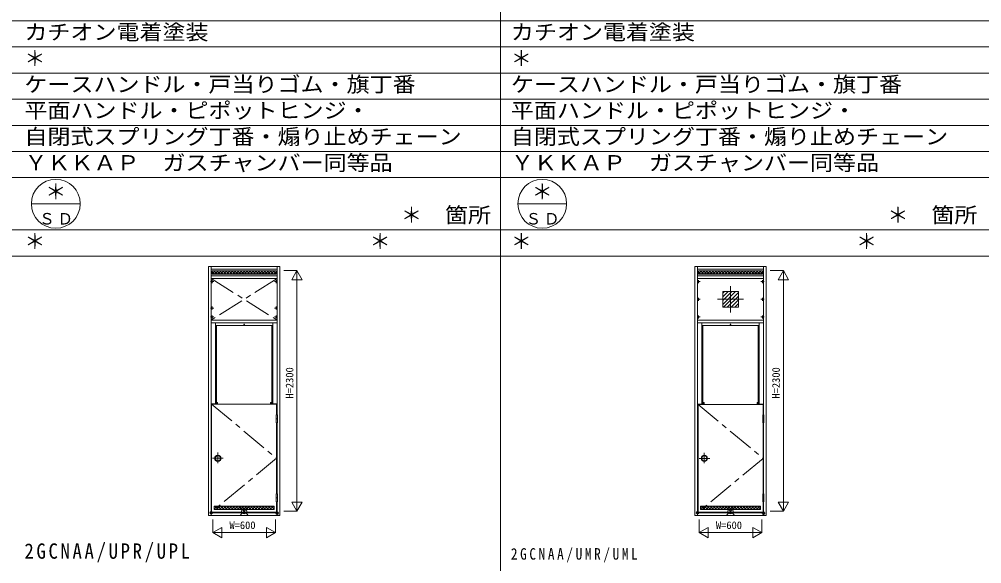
# Model space of a CAD drawing. Units: millimetres, scale not verified. Extents: x -14862 to 14850, y -10512 to 10500.
# Drawn here: x -9249 to -49, y -30 to 5178 of the extents above; entities that cross this region are included whole.
import ezdxf
from ezdxf.enums import TextEntityAlignment as Align

# ---------------------------------------------------------------- set-up
doc = ezdxf.new("R2010")
doc.units = ezdxf.units.MM
doc.header["$LTSCALE"] = 50
doc.header["$PDMODE"] = 32
doc.header["$PDSIZE"] = 25
doc.linetypes.add('CHAIN1', pattern=[8, 5, -1, 1, -1])
doc.linetypes.add('CHAIN2', pattern=[12, 9, -1, 1, -1])
doc.layers.add('0-0_0', color=7, linetype='Continuous')
for name, color, linetype, lineweight in [('0-1_USER1', 7, 'Continuous', 9), ('0-3_YKK_11', 7, 'Continuous', 9), ('0-4_YKK_12', 2, 'Continuous', 9), ('0-5_YSS_K', 4, 'Continuous', 9), ('0-6_YKK_13', 3, 'Continuous', 9)]:
    doc.layers.add(name, color=color, linetype=linetype, lineweight=lineweight)
doc.styles.add('ＭＳ ゴシック', font='')
doc.styles.get('ＭＳ ゴシック').set_extended_font_data('MS Gothic')

msp = doc.modelspace()

# ---------------------------------------------------------------- linework, layer by layer
at = {"layer": '0-1_USER1'}
for p, q in [((-4649.96, -8247.06), (-4649.96, 9617.94)), ((-13949.96, 5162.94), (13950.04, 5162.94)), ((-13949.96, 4912.94), (13950.04, 4912.94)), ((-13949.96, 4662.94), (13950.04, 4662.94)), ((-13949.96, 4412.94), (13950.04, 4412.94)), ((-13949.96, 4162.94), (13950.04, 4162.94)), ((-13949.96, 3912.94), (13950.04, 3912.94)), ((-13949.96, 3662.94), (13950.04, 3662.94)), ((-9133.29, 3412.94), (-8666.63, 3412.94)), ((-4483.29, 3412.94), (-4016.63, 3412.94)), ((-13949.96, 3162.94), (13950.04, 3162.94)), ((-13949.96, 2912.94), (13950.04, 2912.94))]:
    msp.add_line(p, q, dxfattribs=at)
for centre in [(-8899.96, 3412.94), (-4249.96, 3412.94)]:
    msp.add_circle(centre, 233.33, dxfattribs=at)
at = {"layer": '0-3_YKK_11'}
for p, q in [((-7135.32, 508.79), (-7064.61, 438.08)), ((-7135.32, 438.08), (-7064.61, 508.79)), ((-2485.32, 508.79), (-2414.61, 438.08)), ((-2485.32, 438.08), (-2414.61, 508.79))]:
    msp.add_line(p, q, dxfattribs=at)
for centre in [(-7099.96, 473.44), (-2449.96, 473.44)]:
    msp.add_circle(centre, 25, dxfattribs=at)
at = {"layer": '0-4_YKK_12'}
for p, q in [((-6719.96, 2773.44), (-6594.96, 2773.44)), ((-6594.96, 2773.44), (-6644.96, 2686.83)), ((-6594.96, 2773.44), (-6594.96, 473.44)), ((-6544.96, 2686.83), (-6594.96, 2773.44)), ((-2069.96, 2773.44), (-1944.96, 2773.44)), ((-1944.96, 2773.44), (-1994.96, 2686.83)), ((-1944.96, 2773.44), (-1944.96, 473.44)), ((-1894.96, 2686.83), (-1944.96, 2773.44)), ((-6644.96, 2686.83), (-6544.96, 2686.83)), ((-1994.96, 2686.83), (-1894.96, 2686.83)), ((-6594.96, 473.44), (-6644.96, 560.04)), ((-6644.96, 560.04), (-6544.96, 560.04)), ((-6544.96, 560.04), (-6594.96, 473.44)), ((-1994.96, 560.04), (-1894.96, 560.04)), ((-1944.96, 473.44), (-1994.96, 560.04)), ((-1894.96, 560.04), (-1944.96, 473.44)), ((-6719.96, 473.44), (-6594.96, 473.44)), ((-2069.96, 473.44), (-1944.96, 473.44)), ((-7399.96, 393.44), (-7399.96, 268.44)), ((-6799.96, 393.44), (-6799.96, 268.44)), ((-2749.96, 393.44), (-2749.96, 268.44)), ((-2149.96, 393.44), (-2149.96, 268.44)), ((-7399.96, 268.44), (-7313.36, 318.44)), ((-7313.36, 318.44), (-7313.36, 218.44)), ((-6799.96, 268.44), (-6886.56, 318.44)), ((-6886.56, 318.44), (-6886.56, 218.44)), ((-2749.96, 268.44), (-2663.36, 318.44)), ((-2236.56, 318.44), (-2236.56, 218.44)), ((-2149.96, 268.44), (-2236.56, 318.44)), ((-7399.96, 268.44), (-6799.96, 268.44)), ((-7313.36, 218.44), (-7399.96, 268.44)), ((-6886.56, 218.44), (-6799.96, 268.44)), ((-2749.96, 268.44), (-2149.96, 268.44)), ((-2236.56, 218.44), (-2149.96, 268.44))]:
    msp.add_line(p, q, dxfattribs=at)
msp.add_lwpolyline([(-2663.36, 318.44), (-2663.36, 218.44), (-2749.96, 268.44)], dxfattribs=at)
at = {"layer": '0-5_YSS_K'}
for p, q in [((-7439.96, 2813.44), (-7439.96, 433.44)), ((-7439.96, 2813.44), (-6759.96, 2813.44)), ((-7414.96, 2813.44), (-7414.96, 433.44)), ((-7414.96, 2788.44), (-6784.96, 2788.44)), ((-7404.96, 2772.44), (-6794.96, 2772.44)), ((-7404.96, 2772.44), (-7404.96, 2739.44)), ((-7404.96, 2744.69), (-7377.22, 2772.44)), ((-7404.96, 2760.72), (-7383.68, 2739.44)), ((-7388.39, 2772.44), (-7355.39, 2739.44)), ((-7381.93, 2739.44), (-7348.93, 2772.44)), ((-7360.11, 2772.44), (-7327.11, 2739.44)), ((-7353.65, 2739.44), (-7320.65, 2772.44)), ((-7331.82, 2772.44), (-7298.82, 2739.44)), ((-7325.36, 2739.44), (-7292.36, 2772.44)), ((-7303.54, 2772.44), (-7270.54, 2739.44)), ((-7297.08, 2739.44), (-7264.08, 2772.44)), ((-7275.26, 2772.44), (-7242.25, 2739.44)), ((-7268.79, 2739.44), (-7235.79, 2772.44)), ((-7246.97, 2772.44), (-7213.97, 2739.44)), ((-7240.51, 2739.44), (-7207.51, 2772.44)), ((-7218.69, 2772.44), (-7185.69, 2739.44)), ((-7212.22, 2739.44), (-7179.22, 2772.44)), ((-7190.4, 2772.44), (-7157.4, 2739.44)), ((-7183.94, 2739.44), (-7150.94, 2772.44)), ((-7162.12, 2772.44), (-7129.12, 2739.44)), ((-7155.66, 2739.44), (-7122.66, 2772.44)), ((-7133.83, 2772.44), (-7100.83, 2739.44)), ((-7127.37, 2739.44), (-7094.37, 2772.44)), ((-7105.55, 2772.44), (-7072.55, 2739.44)), ((-7099.09, 2739.44), (-7066.09, 2772.44)), ((-7077.27, 2772.44), (-7044.27, 2739.44)), ((-7070.8, 2739.44), (-7037.8, 2772.44)), ((-7048.98, 2772.44), (-7015.98, 2739.44)), ((-7042.52, 2739.44), (-7009.52, 2772.44)), ((-7020.7, 2772.44), (-6987.7, 2739.44)), ((-7014.23, 2739.44), (-6981.23, 2772.44)), ((-6992.41, 2772.44), (-6959.41, 2739.44)), ((-6985.95, 2739.44), (-6952.95, 2772.44)), ((-6964.13, 2772.44), (-6931.13, 2739.44)), ((-6957.67, 2739.44), (-6924.67, 2772.44)), ((-6935.84, 2772.44), (-6902.84, 2739.44)), ((-6929.38, 2739.44), (-6896.38, 2772.44)), ((-6907.56, 2772.44), (-6874.56, 2739.44)), ((-6901.1, 2739.44), (-6868.1, 2772.44)), ((-6879.28, 2772.44), (-6846.28, 2739.44)), ((-6872.81, 2739.44), (-6839.81, 2772.44)), ((-6850.99, 2772.44), (-6817.99, 2739.44)), ((-6844.53, 2739.44), (-6811.53, 2772.44)), ((-6822.71, 2772.44), (-6794.96, 2744.69)), ((-6816.25, 2739.44), (-6794.96, 2760.72)), ((-6794.96, 2772.44), (-6794.96, 2739.44)), ((-6784.96, 2813.44), (-6784.96, 1395.44)), ((-6759.96, 433.44), (-6759.96, 2813.44)), ((-2789.96, 2813.44), (-2789.96, 433.44)), ((-2789.96, 2813.44), (-2109.96, 2813.44)), ((-2764.96, 2813.44), (-2764.96, 433.44)), ((-2764.96, 2788.44), (-2134.96, 2788.44)), ((-2754.96, 2772.44), (-2144.96, 2772.44)), ((-2754.96, 2772.44), (-2754.96, 2739.44)), ((-2754.96, 2744.69), (-2727.21, 2772.44)), ((-2754.96, 2760.72), (-2733.68, 2739.44)), ((-2738.39, 2772.44), (-2705.39, 2739.44)), ((-2731.93, 2739.44), (-2698.93, 2772.44)), ((-2710.11, 2772.44), (-2677.11, 2739.44)), ((-2703.65, 2739.44), (-2670.65, 2772.44)), ((-2681.82, 2772.44), (-2648.82, 2739.44)), ((-2675.36, 2739.44), (-2642.36, 2772.44)), ((-2653.54, 2772.44), (-2620.54, 2739.44)), ((-2647.08, 2739.44), (-2614.08, 2772.44)), ((-2625.26, 2772.44), (-2592.25, 2739.44)), ((-2618.79, 2739.44), (-2585.79, 2772.44)), ((-2596.97, 2772.44), (-2563.97, 2739.44)), ((-2590.51, 2739.44), (-2557.51, 2772.44)), ((-2568.69, 2772.44), (-2535.69, 2739.44)), ((-2562.22, 2739.44), (-2529.22, 2772.44)), ((-2540.4, 2772.44), (-2507.4, 2739.44)), ((-2533.94, 2739.44), (-2500.94, 2772.44)), ((-2512.12, 2772.44), (-2479.12, 2739.44)), ((-2505.66, 2739.44), (-2472.66, 2772.44)), ((-2483.83, 2772.44), (-2450.83, 2739.44)), ((-2477.37, 2739.44), (-2444.37, 2772.44)), ((-2455.55, 2772.44), (-2422.55, 2739.44)), ((-2449.09, 2739.44), (-2416.09, 2772.44)), ((-2427.27, 2772.44), (-2394.27, 2739.44)), ((-2420.8, 2739.44), (-2387.8, 2772.44)), ((-2398.98, 2772.44), (-2365.98, 2739.44)), ((-2392.52, 2739.44), (-2359.52, 2772.44)), ((-2370.7, 2772.44), (-2337.7, 2739.44)), ((-2364.24, 2739.44), (-2331.24, 2772.44)), ((-2342.41, 2772.44), (-2309.41, 2739.44)), ((-2335.95, 2739.44), (-2302.95, 2772.44)), ((-2314.13, 2772.44), (-2281.13, 2739.44)), ((-2307.67, 2739.44), (-2274.67, 2772.44)), ((-2285.84, 2772.44), (-2252.84, 2739.44)), ((-2279.38, 2739.44), (-2246.38, 2772.44)), ((-2257.56, 2772.44), (-2224.56, 2739.44)), ((-2251.1, 2739.44), (-2218.1, 2772.44)), ((-2229.28, 2772.44), (-2196.28, 2739.44)), ((-2222.81, 2739.44), (-2189.81, 2772.44)), ((-2200.99, 2772.44), (-2167.99, 2739.44)), ((-2194.53, 2739.44), (-2161.53, 2772.44)), ((-2172.71, 2772.44), (-2144.96, 2744.69)), ((-2166.24, 2739.44), (-2144.96, 2760.72)), ((-2144.96, 2772.44), (-2144.96, 2739.44)), ((-2134.96, 2813.44), (-2134.96, 1393.44)), ((-2109.96, 433.44), (-2109.96, 2813.44)), ((-6784.96, 2723.44), (-7414.96, 2723.44)), ((-7414.96, 2698.44), (-6784.96, 2698.44)), ((-6794.96, 2739.44), (-7404.96, 2739.44)), ((-2134.96, 2723.44), (-2764.96, 2723.44)), ((-2764.96, 2698.44), (-2134.96, 2698.44)), ((-2144.96, 2739.44), (-2754.96, 2739.44)), ((-2524.96, 2521.92), (-2472.45, 2574.44)), ((-2524.96, 2486.57), (-2437.09, 2574.44)), ((-2524.96, 2557.28), (-2507.8, 2574.44)), ((-2524.96, 2451.21), (-2401.74, 2574.44)), ((-2524.96, 2574.44), (-2524.96, 2424.44)), ((-2374.96, 2574.44), (-2524.96, 2574.44)), ((-2516.38, 2424.44), (-2374.96, 2565.86)), ((-2481.03, 2424.44), (-2374.96, 2530.5)), ((-2445.67, 2424.44), (-2374.96, 2495.15)), ((-2374.96, 2424.44), (-2374.96, 2574.44)), ((-2524.96, 2424.44), (-2374.96, 2424.44)), ((-2410.32, 2424.44), (-2374.96, 2459.79)), ((-7414.96, 2300.44), (-6784.96, 2300.44)), ((-2764.96, 2300.44), (-2134.96, 2300.44)), ((-7414.96, 2275.44), (-6784.96, 2275.44)), ((-7374.96, 1498.44), (-7374.96, 2275.44)), ((-7374.96, 1498.44), (-7374.96, 2275.44)), ((-7374.96, 2250.44), (-6824.96, 2250.44)), ((-7364.96, 1498.44), (-7364.96, 2250.44)), ((-6834.96, 1498.44), (-6834.96, 2250.44)), ((-6824.96, 1498.44), (-6824.96, 2275.44)), ((-6824.96, 1498.44), (-6824.96, 2275.44)), ((-2764.96, 2275.44), (-2134.96, 2275.44)), ((-2724.96, 1496.44), (-2724.96, 2275.44)), ((-2724.96, 1496.44), (-2724.96, 2275.44)), ((-2724.96, 2250.44), (-2174.96, 2250.44)), ((-2714.96, 1496.44), (-2714.96, 2250.44)), ((-2184.96, 1496.44), (-2184.96, 2250.44)), ((-2174.96, 1496.44), (-2174.96, 2275.44)), ((-2174.96, 1496.44), (-2174.96, 2275.44)), ((-7352.96, 1498.44), (-7414.96, 1498.44)), ((-7410.96, 1495.44), (-7410.96, 463.44)), ((-7410.96, 1495.44), (-6788.96, 1495.44)), ((-7352.96, 1513.44), (-7364.96, 1513.44)), ((-7352.96, 1498.44), (-7352.96, 1513.44)), ((-7352.96, 1498.44), (-7352.96, 1513.44)), ((-6846.96, 1498.44), (-6846.96, 1513.44)), ((-6846.96, 1498.44), (-6846.96, 1513.44)), ((-6846.96, 1513.44), (-6834.96, 1513.44)), ((-6846.96, 1498.44), (-6784.96, 1498.44)), ((-6788.96, 1495.44), (-6788.96, 1395.44)), ((-2702.96, 1496.44), (-2764.96, 1496.44)), ((-2760.96, 1493.44), (-2760.96, 463.44)), ((-2760.96, 1493.44), (-2138.96, 1493.44)), ((-2702.96, 1511.44), (-2714.96, 1511.44)), ((-2702.96, 1496.44), (-2702.96, 1511.44)), ((-2702.96, 1496.44), (-2702.96, 1511.44)), ((-2196.96, 1496.44), (-2196.96, 1511.44)), ((-2196.96, 1496.44), (-2196.96, 1511.44)), ((-2196.96, 1511.44), (-2184.96, 1511.44)), ((-2196.96, 1496.44), (-2134.96, 1496.44)), ((-2138.96, 1493.44), (-2138.96, 1393.44)), ((-6788.96, 1319.44), (-6788.96, 639.44)), ((-6784.96, 1319.44), (-6784.96, 639.44)), ((-2138.96, 1317.44), (-2138.96, 639.44)), ((-2134.96, 1317.44), (-2134.96, 639.44)), ((-6788.96, 563.44), (-6788.96, 463.44)), ((-6784.96, 563.44), (-6784.96, 433.44)), ((-2138.96, 563.44), (-2138.96, 463.44)), ((-2134.96, 563.44), (-2134.96, 433.44)), ((-7410.96, 463.44), (-6788.96, 463.44)), ((-7385.96, 493.12), (-7357.65, 521.44)), ((-7385.96, 521.44), (-6813.96, 521.44)), ((-7385.96, 521.44), (-7385.96, 488.44)), ((-7385.96, 488.44), (-6813.96, 488.44)), ((-7379.68, 521.44), (-7346.68, 488.44)), ((-7362.36, 488.44), (-7329.36, 521.44)), ((-7351.39, 521.44), (-7318.39, 488.44)), ((-7334.08, 488.44), (-7301.08, 521.44)), ((-7323.11, 521.44), (-7290.11, 488.44)), ((-7305.79, 488.44), (-7272.79, 521.44)), ((-7294.82, 521.44), (-7261.82, 488.44)), ((-7277.51, 488.44), (-7244.51, 521.44)), ((-7266.54, 521.44), (-7233.54, 488.44)), ((-7249.22, 488.44), (-7216.22, 521.44)), ((-7238.25, 521.44), (-7205.25, 488.44)), ((-7220.94, 488.44), (-7187.94, 521.44)), ((-7209.97, 521.44), (-7176.97, 488.44)), ((-7192.66, 488.44), (-7159.66, 521.44)), ((-7181.69, 521.44), (-7148.69, 488.44)), ((-7164.37, 488.44), (-7131.37, 521.44)), ((-7153.4, 521.44), (-7120.4, 488.44)), ((-7136.09, 488.44), (-7103.09, 521.44)), ((-7125.12, 521.44), (-7092.12, 488.44)), ((-7107.8, 488.44), (-7074.8, 521.44)), ((-7096.83, 521.44), (-7063.83, 488.44)), ((-7079.52, 488.44), (-7046.52, 521.44)), ((-7068.55, 521.44), (-7035.55, 488.44)), ((-7051.23, 488.44), (-7018.23, 521.44)), ((-7040.27, 521.44), (-7007.26, 488.44)), ((-7022.95, 488.44), (-6989.95, 521.44)), ((-7011.98, 521.44), (-6978.98, 488.44)), ((-6994.67, 488.44), (-6961.67, 521.44)), ((-6983.7, 521.44), (-6950.7, 488.44)), ((-6966.38, 488.44), (-6933.38, 521.44)), ((-6955.41, 521.44), (-6922.41, 488.44)), ((-6938.1, 488.44), (-6905.1, 521.44)), ((-6927.13, 521.44), (-6894.13, 488.44)), ((-6909.81, 488.44), (-6876.81, 521.44)), ((-6898.84, 521.44), (-6865.84, 488.44)), ((-6881.53, 488.44), (-6848.53, 521.44)), ((-6870.56, 521.44), (-6837.56, 488.44)), ((-6853.25, 488.44), (-6820.25, 521.44)), ((-6842.28, 521.44), (-6813.96, 493.12)), ((-6813.96, 521.44), (-6813.96, 488.44)), ((-2760.96, 463.44), (-2138.96, 463.44)), ((-2735.96, 521.44), (-2163.96, 521.44)), ((-2735.96, 521.44), (-2735.96, 488.44)), ((-2735.96, 493.12), (-2707.65, 521.44)), ((-2735.96, 488.44), (-2163.96, 488.44)), ((-2729.68, 521.44), (-2696.68, 488.44)), ((-2712.36, 488.44), (-2679.36, 521.44)), ((-2701.39, 521.44), (-2668.39, 488.44)), ((-2684.08, 488.44), (-2651.08, 521.44)), ((-2673.11, 521.44), (-2640.11, 488.44)), ((-2655.79, 488.44), (-2622.79, 521.44)), ((-2644.82, 521.44), (-2611.82, 488.44)), ((-2627.51, 488.44), (-2594.51, 521.44)), ((-2616.54, 521.44), (-2583.54, 488.44)), ((-2599.22, 488.44), (-2566.22, 521.44)), ((-2588.25, 521.44), (-2555.25, 488.44)), ((-2570.94, 488.44), (-2537.94, 521.44)), ((-2559.97, 521.44), (-2526.97, 488.44)), ((-2542.66, 488.44), (-2509.66, 521.44)), ((-2531.69, 521.44), (-2498.69, 488.44)), ((-2514.37, 488.44), (-2481.37, 521.44)), ((-2503.4, 521.44), (-2470.4, 488.44)), ((-2486.09, 488.44), (-2453.09, 521.44)), ((-2475.12, 521.44), (-2442.12, 488.44)), ((-2457.8, 488.44), (-2424.8, 521.44)), ((-2446.83, 521.44), (-2413.83, 488.44)), ((-2429.52, 488.44), (-2396.52, 521.44)), ((-2418.55, 521.44), (-2385.55, 488.44)), ((-2401.24, 488.44), (-2368.24, 521.44)), ((-2390.27, 521.44), (-2357.27, 488.44)), ((-2372.95, 488.44), (-2339.95, 521.44)), ((-2361.98, 521.44), (-2328.98, 488.44)), ((-2344.67, 488.44), (-2311.67, 521.44)), ((-2333.7, 521.44), (-2300.7, 488.44)), ((-2316.38, 488.44), (-2283.38, 521.44)), ((-2305.41, 521.44), (-2272.41, 488.44)), ((-2288.1, 488.44), (-2255.1, 521.44)), ((-2277.13, 521.44), (-2244.13, 488.44)), ((-2259.81, 488.44), (-2226.81, 521.44)), ((-2248.84, 521.44), (-2215.84, 488.44)), ((-2231.53, 488.44), (-2198.53, 521.44)), ((-2220.56, 521.44), (-2187.56, 488.44)), ((-2203.25, 488.44), (-2170.24, 521.44)), ((-2192.28, 521.44), (-2163.96, 493.12)), ((-2163.96, 521.44), (-2163.96, 488.44)), ((-7439.96, 433.44), (-6759.96, 433.44)), ((-7414.96, 458.44), (-6784.96, 458.44)), ((-7405.96, 458.44), (-6784.96, 458.44)), ((-2789.96, 433.44), (-2109.96, 433.44)), ((-2764.96, 458.44), (-2134.96, 458.44)), ((-2755.96, 458.44), (-2134.96, 458.44))]:
    msp.add_line(p, q, dxfattribs=at)
at = {"layer": '0-5_YSS_K', "linetype": 'CHAIN2'}
for p, q in [((-7419.96, 2668.44), (-7389.96, 2668.44)), ((-7404.96, 2683.44), (-7404.96, 2653.44)), ((-6779.96, 2668.44), (-6809.96, 2668.44)), ((-6794.96, 2683.44), (-6794.96, 2653.44)), ((-2769.96, 2668.44), (-2739.96, 2668.44)), ((-2754.96, 2683.44), (-2754.96, 2653.44)), ((-2129.96, 2668.44), (-2159.96, 2668.44)), ((-2144.96, 2683.44), (-2144.96, 2653.44)), ((-2769.96, 2499.44), (-2739.96, 2499.44)), ((-2754.96, 2514.44), (-2754.96, 2484.44)), ((-2129.96, 2499.44), (-2159.96, 2499.44)), ((-2144.96, 2514.44), (-2144.96, 2484.44)), ((-7419.96, 2415.94), (-7389.96, 2415.94)), ((-7404.96, 2430.94), (-7404.96, 2400.94)), ((-6779.96, 2415.94), (-6809.96, 2415.94)), ((-6794.96, 2430.94), (-6794.96, 2400.94)), ((-7419.96, 2330.44), (-7389.96, 2330.44)), ((-7404.96, 2345.44), (-7404.96, 2315.44)), ((-6779.96, 2330.44), (-6809.96, 2330.44)), ((-6794.96, 2345.44), (-6794.96, 2315.44)), ((-2769.96, 2330.44), (-2739.96, 2330.44)), ((-2754.96, 2345.44), (-2754.96, 2315.44)), ((-2129.96, 2330.44), (-2159.96, 2330.44)), ((-2144.96, 2345.44), (-2144.96, 2315.44))]:
    msp.add_line(p, q, dxfattribs=at)
at = {"layer": '0-5_YSS_K', "linetype": 'CHAIN1'}
for p, q in [((-6784.96, 2698.44), (-7414.96, 2300.44)), ((-7414.96, 2698.44), (-6784.96, 2300.44)), ((-2449.96, 2374.44), (-2449.96, 2624.44)), ((-2574.96, 2499.44), (-2324.96, 2499.44)), ((-7093.19, 2256.44), (-7106.78, 2256.44)), ((-7099.96, 2249.11), (-7099.96, 2264.39)), ((-2443.19, 2256.44), (-2456.77, 2256.44)), ((-2449.96, 2249.11), (-2449.96, 2264.39)), ((-7410.96, 1495.44), (-6788.96, 979.44)), ((-7365.73, 1508.44), (-7352.15, 1508.44)), ((-7358.96, 1501.11), (-7358.96, 1516.39)), ((-6834.19, 1508.44), (-6847.77, 1508.44)), ((-6840.96, 1501.11), (-6840.96, 1516.39)), ((-2760.96, 1493.44), (-2138.96, 978.44)), ((-2715.73, 1506.44), (-2702.15, 1506.44)), ((-2708.96, 1499.11), (-2708.96, 1514.39)), ((-2184.19, 1506.44), (-2197.77, 1506.44)), ((-2190.96, 1499.11), (-2190.96, 1514.39)), ((-6788.96, 979.44), (-7410.96, 463.44)), ((-2138.96, 978.44), (-2760.96, 463.44))]:
    msp.add_line(p, q, dxfattribs=at)
at = {"layer": '0-5_YSS_K'}
for centre, radius in [((-7404.96, 2668.44), 3.5), ((-6794.96, 2668.44), 3.5), ((-2754.96, 2668.44), 3.5), ((-2144.96, 2668.44), 3.5), ((-2754.96, 2499.44), 3.5), ((-2144.96, 2499.44), 3.5), ((-7404.96, 2415.94), 3.5), ((-6794.96, 2415.94), 3.5), ((-7404.96, 2330.44), 3.5), ((-6794.96, 2330.44), 3.5), ((-2754.96, 2330.44), 3.5), ((-2144.96, 2330.44), 3.5), ((-7099.96, 2256.44), 2.5), ((-2449.96, 2256.44), 2.5), ((-7358.96, 1508.44), 2.5), ((-6840.96, 1508.44), 2.5), ((-2708.96, 1506.44), 2.5), ((-2190.96, 1506.44), 2.5)]:
    msp.add_circle(centre, radius, dxfattribs=at)
for p in [(-7414.96, 458.44), (-6784.96, 453.44), (-2764.96, 458.44), (-2134.96, 453.44)]:
    msp.add_point(p, dxfattribs=at)
at = {"layer": '0-6_YKK_13'}
for p, q in [((-6791.96, 1395.44), (-6781.96, 1395.44)), ((-6791.96, 1395.44), (-6791.96, 1319.44)), ((-6781.96, 1395.44), (-6781.96, 1319.44)), ((-2141.96, 1393.44), (-2141.96, 1317.44)), ((-2141.96, 1393.44), (-2131.96, 1393.44)), ((-2131.96, 1393.44), (-2131.96, 1317.44)), ((-6791.96, 1357.44), (-6781.96, 1357.44)), ((-6791.96, 1319.44), (-6781.96, 1319.44)), ((-2141.96, 1355.44), (-2131.96, 1355.44)), ((-2141.96, 1317.44), (-2131.96, 1317.44)), ((-6791.96, 639.44), (-6781.96, 639.44)), ((-6791.96, 639.44), (-6791.96, 563.44)), ((-6791.96, 601.44), (-6781.96, 601.44)), ((-6791.96, 563.44), (-6781.96, 563.44)), ((-6781.96, 639.44), (-6781.96, 563.44)), ((-2141.96, 639.44), (-2131.96, 639.44)), ((-2141.96, 639.44), (-2141.96, 563.44)), ((-2141.96, 601.44), (-2131.96, 601.44)), ((-2141.96, 563.44), (-2131.96, 563.44)), ((-2131.96, 639.44), (-2131.96, 563.44))]:
    msp.add_line(p, q, dxfattribs=at)
at = {"layer": '0-6_YKK_13', "linetype": 'CHAIN1'}
for p, q in [((-7350.9, 1033.1), (-7350.9, 932.01)), ((-2700.9, 1032.1), (-2700.9, 931.01)), ((-7400.51, 979.44), (-7299.42, 979.44)), ((-2750.51, 978.44), (-2649.42, 978.44))]:
    msp.add_line(p, q, dxfattribs=at)
at = {"layer": '0-6_YKK_13'}
for centre, radius in [((-7350.9, 979.44), 30), ((-7350.9, 979.44), 25), ((-2700.9, 978.44), 30), ((-2700.9, 978.44), 25)]:
    msp.add_circle(centre, radius, dxfattribs=at)

# ---------------------------------------------------------------- texts
at = {"layer": '0-0_0', "style": 'ＭＳ ゴシック', "width": 1.1}
for s, p in [('カチオン電着塗装', (-9199.96, 4937.94)), ('カチオン電着塗装', (-4549.96, 4937.94)), ('ケースハンドル・戸当りゴム・旗丁番', (-9199.96, 4437.94)), ('ケースハンドル・戸当りゴム・旗丁番', (-4549.96, 4437.94)), ('平面ハンドル・ピポットヒンジ・', (-9199.96, 4187.94)), ('平面ハンドル・ピポットヒンジ・', (-4549.96, 4187.94)), ('自閉式スプリング丁番・煽り止めチェーン', (-9199.96, 3937.94)), ('自閉式スプリング丁番・煽り止めチェーン', (-4549.96, 3937.94)), ('ＹＫＫＡＰ\u3000ガスチャンバー同等品', (-9199.96, 3687.94)), ('ＹＫＫＡＰ\u3000ガスチャンバー同等品', (-4549.96, 3687.94))]:
    msp.add_text(s, height=146.6, dxfattribs=at).set_placement(p, align=Align.BOTTOM_LEFT)
at = {"layer": '0-0_0', "style": 'ＭＳ ゴシック'}
for p in [(-9199.96, 4687.94), (-4549.96, 4687.94), (-8999.96, 3412.94), (-4349.96, 3412.94), (-5599.96, 3187.94), (-949.96, 3187.94), (-9199.96, 2937.94), (-5899.96, 2937.94), (-4549.96, 2937.94), (-1249.96, 2937.94)]:
    msp.add_text('＊', height=146.6, dxfattribs=at).set_placement(p, align=Align.BOTTOM_LEFT)
at = {"layer": '0-0_0', "attachment_point": 7, "style": 'ＭＳ ゴシック'}
for s, insert, char_height in [('\\T1.28;\\W0.9;2GCNAA/UPR/UPL', (-9199.96, -17.06), 146.6), ('\\T1.39;\\W0.85;2GCNAA/UMR/UML', (-4549.96, -17.06), 110)]:
    msp.add_mtext(s, dxfattribs=dict(at, insert=insert, char_height=char_height))
at = {"layer": '0-1_USER1', "style": 'ＭＳ ゴシック', "width": 1.1}
for p in [(-5179.96, 3187.94), (-529.96, 3187.94)]:
    msp.add_text('箇所', height=146.6, dxfattribs=at).set_placement(p, align=Align.BOTTOM_LEFT)
at = {"layer": '0-1_USER1', "char_height": 110, "attachment_point": 7, "style": 'ＭＳ ゴシック'}
for insert in [(-9059.96, 3212.94), (-4409.96, 3212.94)]:
    msp.add_mtext('\\T1.17;ＳＤ', dxfattribs=dict(at, insert=insert))
at = {"layer": '0-4_YKK_12', "color": 4, "style": 'ＭＳ ゴシック'}
for p in [(-6606.96, 1550.44), (-1956.96, 1550.44)]:
    msp.add_text('H=2300', height=73.31, rotation=90, dxfattribs=at).set_placement(p, align=Align.BOTTOM_LEFT)
for p in [(-7239.96, 280.44), (-2589.96, 280.44)]:
    msp.add_text('W=600', height=73.31, dxfattribs=at).set_placement(p, align=Align.BOTTOM_LEFT)

doc.saveas('drawing.dxf')
